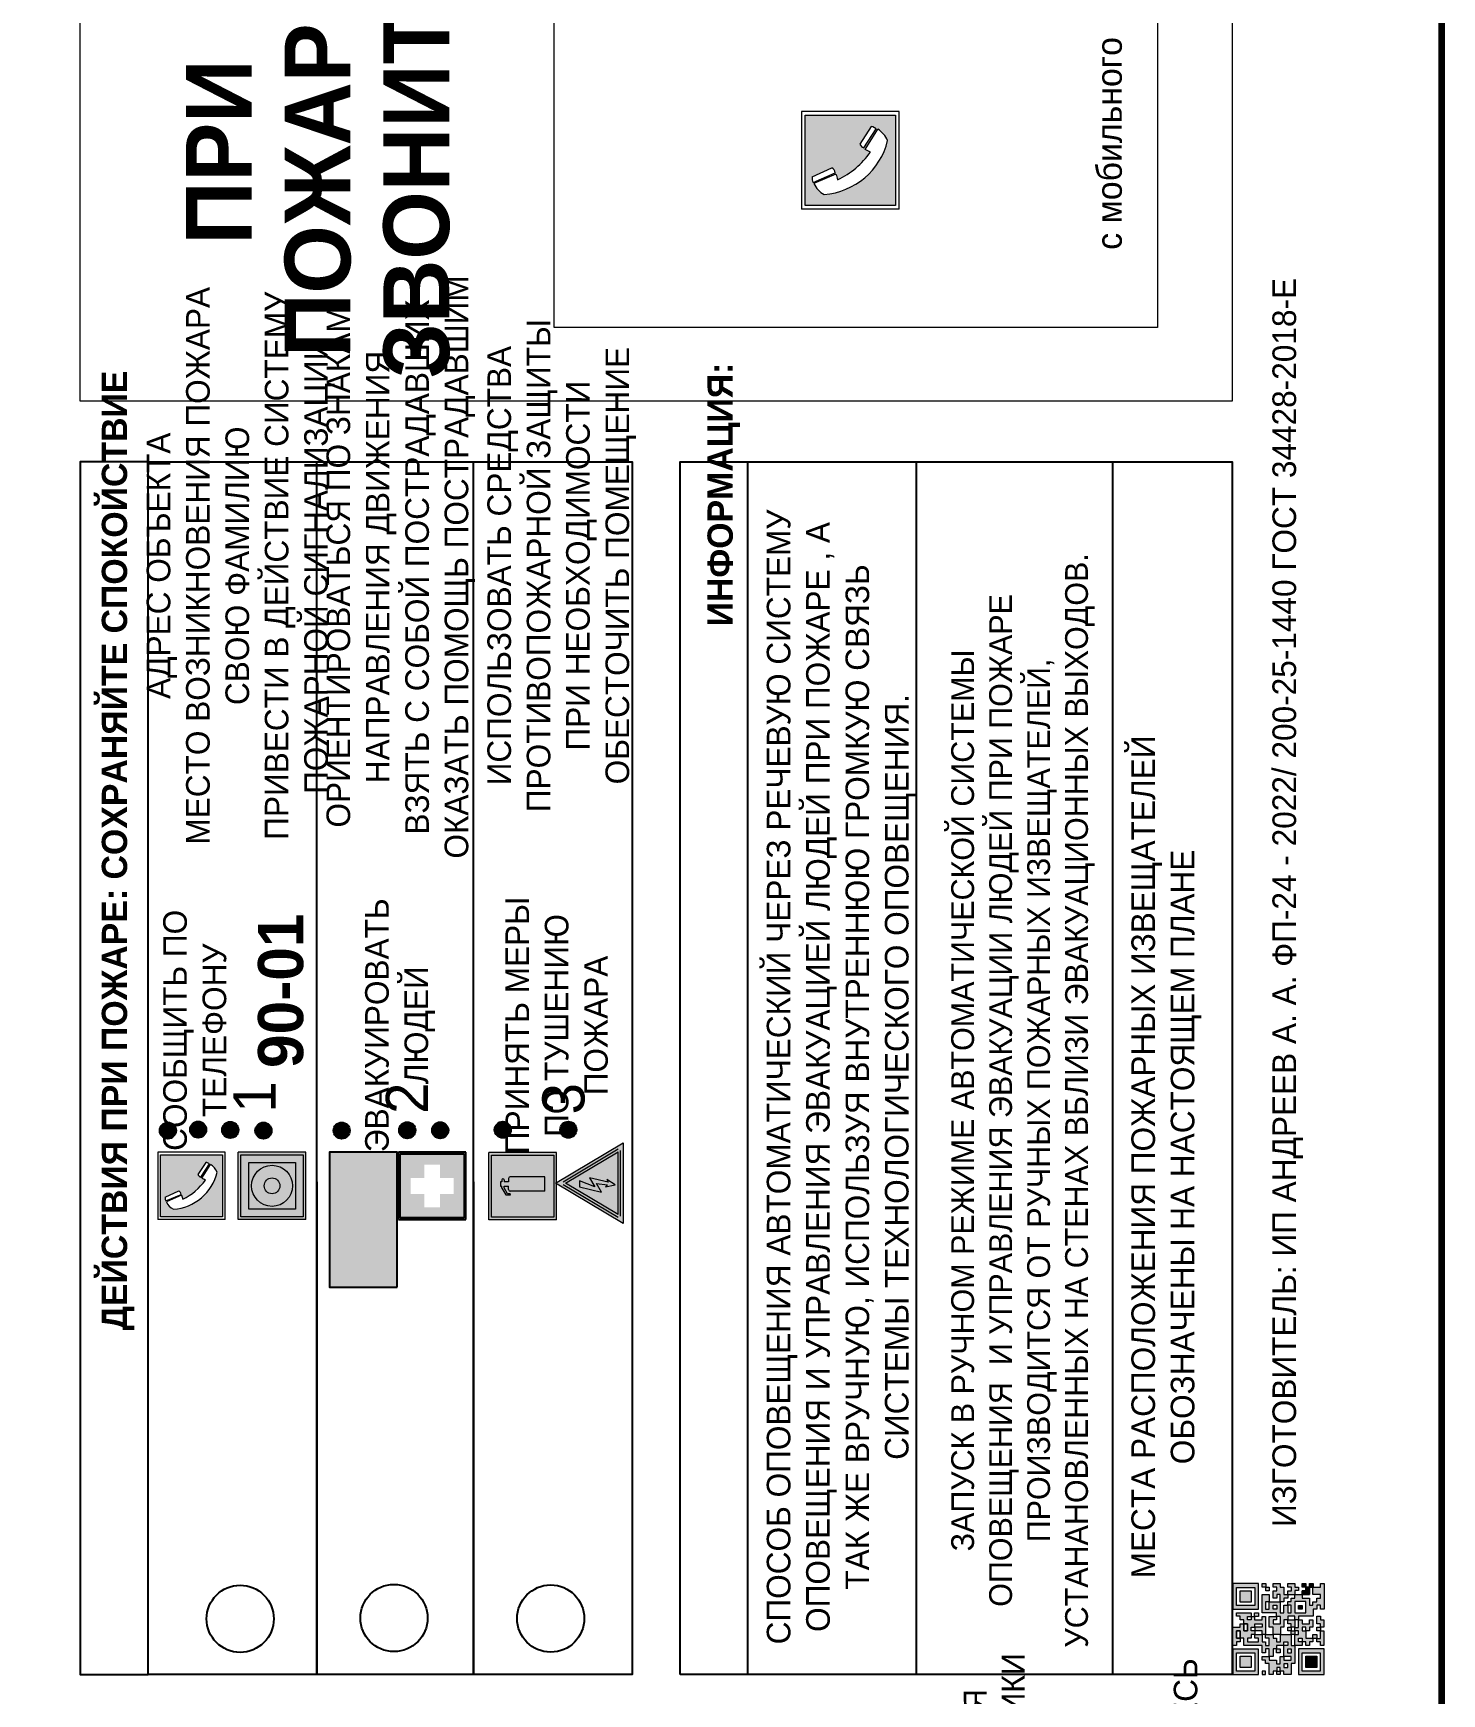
# Model space of a CAD drawing. Header units: millimetres. Extents: x 13114 to 67229, y 22859 to 38520.
# Drawn here: x 27995.5 to 28162.5, y 24688 to 24884.8 of the extents above; entities that cross this region are included whole.
import ezdxf

# ---------------------------------------------------------------- set-up
doc = ezdxf.new("R2010")
doc.units = ezdxf.units.MM
doc.styles.add('обычный', font='arial.ttf')

# ---------------------------------------------------------------- blocks, each defined once
blk = doc.blocks.new('A$C3E6D3DDE')
at = {"lineweight": 5}
h = blk.add_hatch(color=40, dxfattribs=at)
h.paths.add_polyline_path([(24.1, 1.45), (16.46, -11.35), (31.74, -11.35)])
h.paths.add_polyline_path([(24.09, -0.46), (30.03, -10.41), (18.14, -10.41)], flags=16)
h.paths.add_polyline_path([(24.54, -3.08), (23.41, -6.02), (25.13, -5.01), (24.33, -8.5), (24.82, -8.27), (23.79, -9.86), (23.4, -8.04), (23.8, -8.43), (24.04, -6.29), (22.39, -7.25), (23.44, -3.08)], flags=0)
h = blk.add_hatch(color=256, dxfattribs=at)
h.paths.add_polyline_path([(24.37, 0.03, 0.567511), (23.82, 0.03), (17.59, -10.4, 0.582454), (17.86, -10.88), (30.32, -10.88, 0.582149), (30.6, -10.4)])
h.paths.add_polyline_path([(24.09, -0.46), (18.14, -10.41), (30.03, -10.41)], flags=16)
h.paths.add_polyline_path([(24.54, -3.08), (23.41, -6.02), (25.13, -5.01), (24.33, -8.5), (24.82, -8.27), (23.79, -9.86), (23.4, -8.04), (23.8, -8.43), (24.04, -6.29), (22.39, -7.25), (23.44, -3.08)], flags=0)
h = blk.add_hatch(color=40, dxfattribs=at)
h.paths.add_polyline_path([(24.09, -0.46), (18.14, -10.41), (30.03, -10.41)])
h.paths.add_polyline_path([(24.82, -8.27), (23.79, -9.86), (23.4, -8.04), (23.8, -8.43), (24.04, -6.29), (22.39, -7.25), (23.44, -3.08), (24.54, -3.08), (23.41, -6.02), (25.13, -5.01), (24.33, -8.5)], flags=16)
at = {"color": 40, "lineweight": 5}
for p, q in [((16.46, -11.35), (24.1, 1.45)), ((24.1, 1.45), (31.74, -11.35))]:
    blk.add_line(p, q, dxfattribs=at)
at = {"lineweight": 5}
for p, q in [((17.59, -10.4), (23.82, 0.03)), ((24.37, 0.03), (30.6, -10.4)), ((18.14, -10.41), (24.09, -0.46)), ((23.44, -3.08), (22.39, -7.25)), ((23.41, -6.02), (24.54, -3.08)), ((24.54, -3.08), (23.44, -3.08)), ((24.09, -0.46), (30.03, -10.41)), ((22.39, -7.25), (24.04, -6.29)), ((25.13, -5.01), (23.41, -6.02)), ((24.04, -6.29), (23.8, -8.43)), ((24.33, -8.5), (25.13, -5.01)), ((23.8, -8.43), (23.4, -8.04)), ((23.4, -8.04), (23.79, -9.86)), ((23.79, -9.86), (24.82, -8.27)), ((24.82, -8.27), (24.33, -8.5)), ((17.86, -10.88), (30.32, -10.88)), ((18.14, -10.41), (30.03, -10.41))]:
    blk.add_line(p, q, dxfattribs=at)
at = {"color": 50, "lineweight": 5}
blk.add_line((31.74, -11.35), (16.46, -11.35), dxfattribs=at)
blk = doc.blocks.new('QR')
at = {"lineweight": 0}
h = blk.add_hatch(color=256, dxfattribs=at)
h.dxf.hatch_style = 1
h.paths.add_polyline_path([(9241.16, 2687.38), (9242.01, 2687.38), (9242.01, 2687.83), (9241.59, 2687.83), (9241.59, 2688.68), (9239.45, 2688.68), (9239.45, 2688.25), (9239.86, 2688.25), (9239.86, 2687.83), (9240.29, 2687.83), (9240.29, 2688.25), (9241.16, 2688.25), (9241.16, 2687.83), (9240.29, 2687.83), (9240.29, 2687.38), (9239.45, 2687.38), (9239.45, 2685.22), (9238.57, 2685.22), (9238.57, 2684.8), (9239.02, 2684.8), (9239.02, 2684.37), (9238.13, 2684.37), (9238.13, 2683.92), (9239.02, 2683.92), (9239.02, 2683.5), (9239.44, 2683.5), (9239.44, 2682.64), (9239.87, 2682.64), (9239.87, 2682.18), (9239.44, 2682.18), (9239.44, 2682.64), (9238.13, 2682.64), (9238.13, 2681.76), (9237.71, 2681.76), (9237.71, 2682.64), (9238.13, 2682.64), (9238.13, 2683.07), (9237.27, 2683.07), (9237.27, 2683.51), (9237.71, 2683.51), (9237.71, 2684.37), (9238.13, 2684.37), (9238.13, 2685.22), (9237.71, 2685.22), (9237.71, 2684.8), (9237.28, 2684.8), (9237.28, 2684.38), (9235.98, 2684.38), (9235.98, 2683.92), (9236.4, 2683.92), (9236.4, 2683.49), (9236.84, 2683.49), (9236.84, 2683.07), (9236.4, 2683.07), (9236.4, 2682.64), (9235.98, 2682.64), (9235.98, 2681.76), (9237.29, 2681.76), (9237.29, 2681.33), (9239.43, 2681.33), (9239.43, 2681.76), (9240.74, 2681.76), (9240.74, 2683.05), (9239.87, 2683.05), (9239.87, 2683.5), (9240.29, 2683.5), (9240.29, 2683.91), (9240.74, 2683.91), (9240.74, 2684.81), (9240.29, 2684.81), (9240.29, 2684.79), (9240.29, 2684.37), (9239.45, 2684.37), (9239.45, 2684.8), (9239.87, 2684.8), (9239.87, 2685.21), (9240.74, 2685.21), (9240.74, 2686.1), (9240.29, 2686.1), (9240.29, 2685.64), (9239.86, 2685.64), (9239.86, 2686.95), (9240.29, 2686.95), (9240.29, 2686.52), (9240.74, 2686.52), (9240.74, 2686.1), (9241.16, 2686.1), (9241.16, 2686.53), (9241.59, 2686.53), (9241.59, 2686.1), (9242.02, 2686.1), (9242.02, 2685.21), (9241.59, 2685.21), (9241.59, 2686.1), (9241.16, 2686.1), (9241.16, 2685.21), (9240.74, 2685.21), (9240.74, 2684.81), (9242.89, 2684.81), (9242.89, 2685.22), (9242.47, 2685.22), (9242.47, 2686.11), (9242.89, 2686.11), (9242.89, 2686.52), (9242.46, 2686.52), (9242.46, 2686.95), (9242.89, 2686.95), (9242.89, 2686.52), (9243.32, 2686.52), (9243.32, 2688.26), (9242.9, 2688.26), (9242.9, 2687.83), (9242.47, 2687.83), (9242.47, 2687.38), (9242.01, 2687.38), (9242.01, 2686.94), (9241.16, 2686.94)])
h.paths.add_polyline_path([(9239.02, 2682.18), (9239.02, 2681.76), (9238.54, 2681.76), (9238.54, 2682.18)], flags=16)
h.paths.add_polyline_path([(9237.27, 2682.65), (9237.27, 2682.19), (9236.83, 2682.19), (9236.83, 2682.65)], flags=16)
h = blk.add_hatch(color=256, dxfattribs=at)
h.dxf.hatch_style = 1
h.paths.add_polyline_path([(9238.15, 2687.83), (9236.83, 2687.83), (9236.83, 2686.52), (9238.15, 2686.52)], flags=0)
h.paths.add_polyline_path([(9239.01, 2685.65), (9239.01, 2688.68), (9235.98, 2688.68), (9235.98, 2685.65)])
h.paths.add_polyline_path([(9236.41, 2686.1), (9236.41, 2688.26), (9238.56, 2688.26), (9238.56, 2686.1)], flags=16)
h.paths.add_polyline_path([(9236.83, 2686.52), (9236.83, 2687.83), (9238.15, 2687.83), (9238.15, 2686.52)], flags=0)
h = blk.add_hatch(color=256, dxfattribs=at)
h.dxf.hatch_style = 1
h.paths.add_polyline_path([(9238.15, 2686.52), (9238.15, 2687.83), (9236.83, 2687.83), (9236.83, 2686.52)])
h.paths.add_polyline_path([(9245.91, 2686.52), (9245.91, 2687.83), (9244.59, 2687.83), (9244.59, 2686.52)], flags=0)
h.paths.add_polyline_path([(9246.77, 2685.65), (9246.77, 2688.68), (9243.74, 2688.68), (9243.74, 2685.65)])
h.paths.add_polyline_path([(9244.17, 2686.1), (9244.17, 2688.26), (9246.32, 2688.26), (9246.32, 2686.1)], flags=16)
h.paths.add_polyline_path([(9244.59, 2686.52), (9244.59, 2687.83), (9245.91, 2687.83), (9245.91, 2686.52)], flags=0)
h = blk.add_hatch(color=256, dxfattribs=at)
h.dxf.hatch_style = 1
h.paths.add_polyline_path([(9240.75, 2681.76), (9240.75, 2681.35), (9241.17, 2681.35), (9241.17, 2681.76)])
h.paths.add_polyline_path([(9241.6, 2682.18), (9241.17, 2682.18), (9241.17, 2681.76), (9241.6, 2681.76)])
h.paths.add_polyline_path([(9242.47, 2681.34), (9242.47, 2682.19), (9242.02, 2682.19), (9242.02, 2681.76), (9241.6, 2681.76), (9241.6, 2681.34)])
h.paths.add_polyline_path([(9239.87, 2678.3), (9239.44, 2678.3), (9239.44, 2677.89), (9241.17, 2677.89), (9241.17, 2678.3), (9240.28, 2678.3), (9240.28, 2678.73), (9239.87, 2678.73)])
h.paths.add_polyline_path([(9240.75, 2678.73), (9240.75, 2679.19), (9240.28, 2679.19), (9240.28, 2678.73)])
h.paths.add_polyline_path([(9241.6, 2678.73), (9241.17, 2678.73), (9241.17, 2678.3), (9241.6, 2678.3)])
h.paths.add_polyline_path([(9242.02, 2678.3), (9241.6, 2678.3), (9241.6, 2677.89), (9242.48, 2677.89), (9242.48, 2678.31), (9242.9, 2678.31), (9242.9, 2678.73), (9242.02, 2678.73)])
h.paths.add_polyline_path([(9246.36, 2684.37), (9246.36, 2684.79), (9245.93, 2684.79), (9245.93, 2684.37)])
h.paths.add_polyline_path([(9246.78, 2685.2), (9246.36, 2685.2), (9246.36, 2684.79), (9246.78, 2684.79)])
h.paths.add_polyline_path([(9245.91, 2687.83), (9244.59, 2687.83), (9244.59, 2686.52), (9245.91, 2686.52)])
h = blk.add_hatch(color=256, dxfattribs=at)
h.dxf.hatch_style = 1
h.paths.add_polyline_path([(9243.32, 2686.11), (9242.89, 2686.11), (9242.89, 2685.64), (9243.32, 2685.64)])
h.paths.add_polyline_path([(9239.02, 2683.07), (9239.02, 2683.5), (9238.56, 2683.5), (9238.56, 2683.07)])
h.paths.add_polyline_path([(9236.4, 2684.8), (9236.4, 2685.22), (9235.98, 2685.22), (9235.98, 2684.8)])
h.paths.add_polyline_path([(9236.4, 2683.07), (9236.4, 2683.49), (9235.98, 2683.49), (9235.98, 2683.07)])
h = blk.add_hatch(color=256, dxfattribs=at)
h.dxf.hatch_style = 1
h.paths.add_polyline_path([(9243.32, 2682.64), (9243.32, 2683.07), (9244.62, 2683.07), (9244.62, 2684.37), (9243.74, 2684.37), (9243.74, 2684.8), (9244.62, 2684.8), (9244.62, 2684.37), (9245.48, 2684.37), (9245.48, 2685.22), (9243.32, 2685.22), (9243.32, 2683.5), (9242.89, 2683.5), (9242.89, 2683.06), (9242.01, 2683.06), (9242.01, 2683.91), (9242.47, 2683.91), (9242.47, 2683.5), (9242.89, 2683.5), (9242.89, 2684.38), (9241.59, 2684.38), (9241.59, 2683.91), (9240.74, 2683.91), (9240.74, 2683.05), (9241.59, 2683.05), (9241.59, 2682.64), (9242.47, 2682.64), (9242.47, 2682.19), (9242.91, 2682.19), (9242.91, 2681.34), (9242.48, 2681.34), (9242.48, 2680.91), (9242.91, 2680.91), (9242.91, 2679.17), (9243.75, 2679.17), (9243.75, 2678.73), (9244.2, 2678.73), (9244.2, 2678.3), (9243.75, 2678.3), (9243.75, 2677.88), (9246.78, 2677.88), (9246.78, 2678.3), (9246.35, 2678.3), (9246.35, 2679.19), (9245.48, 2679.19), (9245.48, 2678.31), (9245.05, 2678.31), (9245.05, 2678.73), (9244.62, 2678.73), (9244.62, 2679.19), (9244.2, 2679.19), (9244.2, 2679.61), (9245.05, 2679.61), (9245.05, 2680.46), (9245.48, 2680.46), (9245.48, 2681.34), (9245.04, 2681.34), (9245.04, 2681.76), (9244.63, 2681.76), (9244.63, 2682.19), (9244.21, 2682.19), (9244.21, 2681.76), (9243.32, 2681.76), (9243.32, 2682.19), (9244.21, 2682.19), (9244.21, 2682.64)])
h.paths.add_polyline_path([(9243.75, 2683.49), (9243.75, 2683.92), (9244.21, 2683.92), (9244.21, 2683.49)], flags=16)
h.paths.add_polyline_path([(9243.32, 2681.34), (9244.63, 2681.34), (9244.63, 2680.04), (9243.32, 2680.04)], flags=16)
h.paths.add_polyline_path([(9243.76, 2680.89), (9244.18, 2680.89), (9244.18, 2680.48), (9243.76, 2680.48)], flags=0)
h = blk.add_hatch(color=256, dxfattribs=at)
h.dxf.hatch_style = 1
h.paths.add_polyline_path([(9246.36, 2683.07), (9246.78, 2683.07), (9246.78, 2683.92), (9246.36, 2683.92), (9246.36, 2683.49), (9245.92, 2683.49), (9245.92, 2683.92), (9245.06, 2683.92), (9245.06, 2683.49), (9245.48, 2683.49), (9245.48, 2683.07), (9244.62, 2683.07), (9244.62, 2682.65), (9245.05, 2682.65), (9245.05, 2682.18), (9245.48, 2682.18), (9245.48, 2682.65), (9246.36, 2682.65)])
h.paths.add_polyline_path([(9246.78, 2682.18), (9246.36, 2682.18), (9246.36, 2681.75), (9245.92, 2681.75), (9245.92, 2682.18), (9245.48, 2682.18), (9245.48, 2681.34), (9245.48, 2681.34), (9245.94, 2681.34), (9245.94, 2680.91), (9246.36, 2680.91), (9246.36, 2681.34), (9246.78, 2681.34)])
h = blk.add_hatch(color=256, dxfattribs=at)
h.dxf.hatch_style = 1
h.paths.add_polyline_path([(9242.02, 2680.46), (9242.48, 2680.46), (9242.48, 2680.91), (9241.58, 2680.91), (9241.58, 2681.35), (9241.17, 2681.35), (9241.17, 2680.91), (9240.75, 2680.91), (9240.75, 2681.33), (9239.43, 2681.33), (9239.43, 2680.46), (9239.86, 2680.46), (9239.86, 2680.92), (9240.3, 2680.92), (9240.3, 2680.46), (9239.86, 2680.46), (9239.86, 2680.04), (9239.44, 2680.04), (9239.44, 2679.62), (9239.86, 2679.62), (9239.86, 2679.19), (9240.29, 2679.19), (9240.29, 2680.03), (9241.18, 2680.03), (9241.18, 2680.47), (9241.6, 2680.47), (9241.6, 2680.03), (9241.18, 2680.03), (9241.18, 2679.61), (9241.6, 2679.61), (9241.6, 2679.19), (9242.47, 2679.19), (9242.47, 2679.6), (9242.02, 2679.6)])
h = blk.add_hatch(color=256, dxfattribs=at)
h.dxf.hatch_style = 1
h.paths.add_polyline_path([(9235.98, 2680.9), (9235.98, 2677.86), (9239.02, 2677.86), (9239.02, 2680.9)])
h.paths.add_polyline_path([(9238.57, 2680.48), (9238.57, 2678.32), (9236.41, 2678.32), (9236.41, 2680.48)], flags=16)
h.paths.add_polyline_path([(9238.15, 2680.05), (9238.15, 2678.74), (9236.83, 2678.74), (9236.83, 2680.05)], flags=0)
h = blk.add_hatch(color=256, dxfattribs=at)
h.dxf.hatch_style = 1
h.paths.add_polyline_path([(9238.15, 2680.05), (9236.83, 2680.05), (9236.83, 2678.74), (9238.15, 2678.74)])
h = blk.add_hatch(color=256, dxfattribs=at)
h.dxf.hatch_style = 1
h.paths.add_polyline_path([(9244.18, 2680.48), (9244.18, 2680.89), (9243.76, 2680.89), (9243.76, 2680.48)])
h = blk.add_hatch(color=256, dxfattribs=at)
h.dxf.hatch_style = 1
h.paths.add_polyline_path([(9245.93, 2680.04), (9245.93, 2680.46), (9245.48, 2680.46), (9245.48, 2679.62), (9246.35, 2679.62), (9246.35, 2680.04)])
h.paths.add_polyline_path([(9246.78, 2680.04), (9246.78, 2680.46), (9246.35, 2680.46), (9246.35, 2680.04)])
h.paths.add_polyline_path([(9246.78, 2679.18), (9246.78, 2679.62), (9246.35, 2679.62), (9246.35, 2679.18)])
for points in [[(9237.71, 2685.22), (9238.13, 2685.22), (9238.13, 2684.37), (9237.71, 2684.37), (9237.71, 2683.51), (9237.27, 2683.51), (9237.27, 2683.07), (9238.13, 2683.07), (9238.13, 2682.64), (9237.71, 2682.64), (9237.71, 2681.76), (9238.13, 2681.76), (9238.13, 2682.64), (9239.44, 2682.64), (9239.44, 2683.5), (9239.02, 2683.5), (9239.02, 2683.07), (9238.56, 2683.07), (9238.56, 2683.5), (9239.02, 2683.5), (9239.02, 2683.92), (9238.13, 2683.92), (9238.13, 2684.37), (9239.02, 2684.37), (9239.02, 2684.8), (9238.57, 2684.8), (9238.57, 2685.22), (9239.45, 2685.22), (9239.45, 2687.38), (9240.29, 2687.38), (9240.29, 2687.83), (9239.86, 2687.83), (9239.86, 2688.25), (9239.45, 2688.25), (9239.45, 2688.68), (9241.59, 2688.68), (9241.59, 2687.83), (9242.01, 2687.83), (9242.01, 2687.38), (9242.47, 2687.38), (9242.47, 2687.83), (9242.9, 2687.83), (9242.9, 2688.26), (9243.32, 2688.26), (9243.32, 2686.52), (9242.89, 2686.52), (9242.89, 2686.11), (9243.32, 2686.11), (9243.32, 2685.64), (9242.89, 2685.64), (9242.89, 2686.11), (9242.47, 2686.11), (9242.47, 2685.22), (9242.89, 2685.22), (9242.89, 2684.81), (9240.74, 2684.81), (9240.74, 2683.91), (9241.59, 2683.91), (9241.59, 2684.38), (9242.89, 2684.38), (9242.89, 2683.5), (9242.47, 2683.5), (9242.47, 2683.91), (9242.01, 2683.91), (9242.01, 2683.06), (9242.89, 2683.06), (9242.89, 2683.5), (9243.32, 2683.5), (9243.32, 2685.22), (9245.48, 2685.22), (9245.48, 2684.37), (9244.62, 2684.37), (9244.62, 2683.07), (9245.48, 2683.07), (9245.48, 2683.49), (9245.06, 2683.49), (9245.06, 2683.92), (9245.92, 2683.92), (9245.92, 2683.49), (9246.36, 2683.49), (9246.36, 2683.92), (9246.78, 2683.92), (9246.78, 2683.07), (9246.36, 2683.07), (9246.36, 2682.65), (9245.48, 2682.65), (9245.48, 2682.18), (9245.92, 2682.18), (9245.92, 2681.75), (9246.36, 2681.75), (9246.36, 2682.18), (9246.78, 2682.18), (9246.78, 2681.34), (9246.36, 2681.34), (9246.36, 2680.91), (9245.94, 2680.91), (9245.94, 2681.34), (9245.48, 2681.34), (9245.48, 2680.46), (9245.93, 2680.46), (9245.93, 2680.04), (9246.35, 2680.04), (9246.35, 2680.46), (9246.78, 2680.46), (9246.78, 2680.04), (9246.78, 2680.04), (9246.35, 2680.04), (9246.35, 2679.62), (9246.78, 2679.62), (9246.78, 2679.18), (9246.35, 2679.18), (9246.35, 2678.3), (9246.78, 2678.3), (9246.78, 2677.88), (9243.75, 2677.88), (9243.75, 2678.3), (9244.2, 2678.3), (9244.2, 2678.73), (9243.75, 2678.73), (9243.75, 2679.17), (9242.91, 2679.17), (9242.91, 2680.91), (9242.48, 2680.91), (9242.48, 2680.46), (9242.02, 2680.46), (9242.02, 2679.6), (9242.47, 2679.6), (9242.47, 2679.19), (9241.6, 2679.19), (9241.6, 2679.61), (9241.18, 2679.61), (9241.18, 2680.03), (9240.29, 2680.03), (9240.29, 2679.19), (9240.75, 2679.19), (9240.75, 2678.73), (9240.28, 2678.73), (9240.28, 2678.3), (9241.17, 2678.3), (9241.17, 2678.73), (9241.6, 2678.73), (9241.6, 2678.3), (9242.02, 2678.3), (9242.02, 2678.73), (9242.9, 2678.73), (9242.9, 2678.31), (9242.48, 2678.31), (9242.48, 2677.89), (9241.6, 2677.89), (9241.6, 2678.3), (9241.17, 2678.3), (9241.17, 2677.89), (9239.44, 2677.89), (9239.44, 2678.3), (9239.87, 2678.3), (9239.87, 2678.73), (9240.28, 2678.73), (9240.28, 2679.19), (9240.29, 2679.19), (9239.86, 2679.19), (9239.86, 2679.62), (9239.44, 2679.62), (9239.44, 2680.04), (9239.86, 2680.04), (9239.86, 2680.46), (9239.43, 2680.46), (9239.43, 2681.33), (9237.29, 2681.33), (9237.29, 2681.76), (9235.98, 2681.76), (9235.98, 2682.64), (9236.4, 2682.64), (9236.4, 2683.07), (9235.98, 2683.07), (9235.98, 2683.49), (9236.4, 2683.49), (9236.4, 2683.92), (9235.98, 2683.92), (9235.98, 2684.38), (9237.28, 2684.38), (9237.28, 2684.8), (9237.71, 2684.8), (9237.71, 2685.22), (9237.92, 2685.22)], [(9240.74, 2685.21), (9239.87, 2685.21), (9239.87, 2684.8), (9239.45, 2684.8), (9239.45, 2684.37), (9240.29, 2684.37), (9240.29, 2684.79), (9240.29, 2684.81), (9240.74, 2684.81), (9240.74, 2685.21), (9239.87, 2685.21)], [(9240.74, 2686.1), (9240.74, 2686.52), (9240.29, 2686.52), (9240.29, 2686.95), (9239.86, 2686.95), (9239.86, 2685.64), (9240.29, 2685.64), (9240.29, 2686.1), (9240.74, 2686.1), (9240.74, 2686.52)], [(9240.74, 2683.91), (9240.29, 2683.91), (9240.29, 2683.5), (9239.87, 2683.5), (9239.87, 2683.05), (9240.74, 2683.05), (9240.74, 2683.91)], [(9244.62, 2684.37), (9244.62, 2684.8), (9243.74, 2684.8), (9243.74, 2684.37), (9244.62, 2684.37)], [(9240.74, 2683.05), (9240.74, 2681.76), (9239.43, 2681.76), (9239.43, 2681.33), (9240.75, 2681.33), (9240.75, 2681.35), (9240.75, 2680.91), (9241.17, 2680.91), (9241.17, 2681.35), (9241.58, 2681.35), (9241.58, 2680.91), (9242.48, 2680.91), (9242.48, 2681.34), (9242.91, 2681.34), (9242.91, 2682.19), (9242.47, 2682.19), (9242.47, 2682.64), (9241.59, 2682.64), (9241.59, 2683.05), (9240.74, 2683.05)], [(9241.6, 2681.76), (9242.02, 2681.76), (9242.02, 2682.19), (9242.47, 2682.19), (9242.47, 2681.34), (9241.6, 2681.34), (9241.6, 2681.76)], [(9244.62, 2683.07), (9243.32, 2683.07), (9243.32, 2682.64), (9244.21, 2682.64), (9244.21, 2682.19), (9243.32, 2682.19), (9243.32, 2681.76), (9244.21, 2681.76), (9244.21, 2682.19), (9244.63, 2682.19), (9244.63, 2681.76), (9245.04, 2681.76), (9245.04, 2681.34), (9245.48, 2681.34)], [(9245.48, 2682.18), (9245.05, 2682.18), (9245.05, 2682.65), (9244.62, 2682.65), (9244.62, 2683.07)], [(9245.48, 2682.18), (9245.48, 2681.34)], [(9239.86, 2680.46), (9239.86, 2680.92), (9240.3, 2680.92), (9240.3, 2680.46), (9239.86, 2680.46)], [(9245.48, 2680.46), (9245.05, 2680.46), (9245.05, 2679.61), (9244.2, 2679.61), (9244.2, 2679.19), (9244.62, 2679.19), (9244.62, 2678.73), (9245.05, 2678.73), (9245.05, 2678.31), (9245.48, 2678.31), (9245.48, 2679.19), (9246.35, 2679.19), (9246.35, 2679.07)], [(9246.35, 2679.62), (9245.48, 2679.62), (9245.48, 2680.46)], [(9245.48, 2680.46), (9245.48, 2679.62), (9246.35, 2679.62), (9246.35, 2680.04), (9245.93, 2680.04), (9245.93, 2680.46), (9245.48, 2680.46), (9245.48, 2679.62)], [(9246.35, 2679.62), (9246.35, 2679.18)]]:
    blk.add_lwpolyline(points, dxfattribs=at)
for points in [[(9235.98, 2685.65), (9239.01, 2685.65), (9239.01, 2688.68), (9235.98, 2688.68)], [(9236.41, 2688.26), (9238.56, 2688.26), (9238.56, 2686.1), (9236.41, 2686.1)], [(9236.83, 2687.83), (9238.15, 2687.83), (9238.15, 2686.52), (9236.83, 2686.52)], [(9240.29, 2687.83), (9241.16, 2687.83), (9241.16, 2688.25), (9240.29, 2688.25)], [(9240.29, 2688.25), (9241.16, 2688.25), (9241.16, 2687.83), (9240.29, 2687.83)], [(9242.01, 2687.38), (9241.16, 2687.38), (9241.16, 2686.94), (9242.01, 2686.94)], [(9241.16, 2687.38), (9242.01, 2687.38), (9242.01, 2686.94), (9241.16, 2686.94)], [(9243.74, 2685.65), (9246.77, 2685.65), (9246.77, 2688.68), (9243.74, 2688.68)], [(9244.17, 2688.26), (9246.32, 2688.26), (9246.32, 2686.1), (9244.17, 2686.1)], [(9244.59, 2687.83), (9245.91, 2687.83), (9245.91, 2686.52), (9244.59, 2686.52)], [(9235.98, 2684.8), (9236.4, 2684.8), (9236.4, 2685.22), (9235.98, 2685.22)], [(9241.16, 2686.1), (9240.74, 2686.1), (9240.74, 2685.21), (9241.16, 2685.21)], [(9241.16, 2686.53), (9241.59, 2686.53), (9241.59, 2686.1), (9241.16, 2686.1)], [(9241.59, 2686.1), (9242.02, 2686.1), (9242.02, 2685.21), (9241.59, 2685.21)], [(9242.89, 2686.52), (9242.46, 2686.52), (9242.46, 2686.95), (9242.89, 2686.95)], [(9246.36, 2685.2), (9246.78, 2685.2), (9246.78, 2684.79), (9246.36, 2684.79)], [(9236.4, 2683.07), (9236.84, 2683.07), (9236.84, 2683.49), (9236.4, 2683.49)], [(9243.75, 2683.92), (9244.21, 2683.92), (9244.21, 2683.49), (9243.75, 2683.49)], [(9245.93, 2684.79), (9246.36, 2684.79), (9246.36, 2684.37), (9245.93, 2684.37)], [(9236.83, 2682.19), (9237.27, 2682.19), (9237.27, 2682.65), (9236.83, 2682.65)], [(9238.54, 2682.18), (9239.02, 2682.18), (9239.02, 2681.76), (9238.54, 2681.76)], [(9239.44, 2682.64), (9239.87, 2682.64), (9239.87, 2682.18), (9239.44, 2682.18)], [(9240.75, 2681.76), (9241.17, 2681.76), (9241.17, 2681.35), (9240.75, 2681.35)], [(9241.17, 2682.18), (9241.6, 2682.18), (9241.6, 2681.76), (9241.17, 2681.76)], [(9243.32, 2680.04), (9244.63, 2680.04), (9244.63, 2681.34), (9243.32, 2681.34)], [(9235.98, 2677.86), (9239.02, 2677.86), (9239.02, 2680.9), (9235.98, 2680.9)], [(9236.41, 2680.48), (9238.57, 2680.48), (9238.57, 2678.32), (9236.41, 2678.32)], [(9236.83, 2680.05), (9238.15, 2680.05), (9238.15, 2678.74), (9236.83, 2678.74)], [(9241.18, 2680.03), (9241.6, 2680.03), (9241.6, 2680.47), (9241.18, 2680.47)], [(9243.76, 2680.89), (9244.18, 2680.89), (9244.18, 2680.48), (9243.76, 2680.48)]]:
    blk.add_lwpolyline(points, close=True, dxfattribs=at)
blk = doc.blocks.new('A$C456E1F9C')
at = {"lineweight": 5}
h = blk.add_hatch(color=242, dxfattribs=at)
h.paths.add_polyline_path([(0.51, -1.47), (0.51, -13.26), (12.29, -13.26), (12.29, -1.47)])
h.paths.add_polyline_path([(5.42, -4.95, -0.254479), (4.78, -5.4), (3.52, -2.53, -0.209735), (4.23, -2.4)], flags=16)
h.paths.add_polyline_path([(8.53, -8.6), (10.87, -10.17), (10.54, -10.76), (8.03, -9.13, -0.192251)], flags=16)
h.paths.add_polyline_path([(4.61, -5.49, 0.005518), (3.87, -5.72, 0.128647), (7.49, -10.01, 0.00809), (7.83, -9.33), (10.47, -10.97, -0.16736), (8.99, -12.25, -0.327862), (1.95, -3.95, -0.166952), (3.36, -2.62)], flags=16)
at = {"color": 242, "lineweight": 5}
for p, q in [((0, -13.77), (0, -0.97)), ((12.8, -0.97), (0, -0.97)), ((12.8, -13.77), (12.8, -0.97)), ((4.61, -5.49), (3.36, -2.62)), ((3.52, -2.53), (4.78, -5.4)), ((4.23, -2.4), (5.42, -4.95)), ((10.81, -10.12), (8.53, -8.6)), ((7.83, -9.33), (10.47, -10.97)), ((8.03, -9.13), (10.54, -10.76)), ((10.54, -10.76), (10.8, -10.3)), ((10.8, -10.3), (10.81, -10.12)), ((0, -13.77), (12.8, -13.77))]:
    blk.add_line(p, q, dxfattribs=at)
blk.add_lwpolyline([(0.51, -1.47), (12.29, -1.47), (12.29, -13.26), (0.51, -13.26)], close=True, dxfattribs=at)
for centre, radius, start, end in [((4.59, -5.34), 2.99, 114.2845, 152.1974), ((11.12, -3.31), 9.19, 183.9915, 256.6009), ((4.02, -3.27), 0.891, 76.3284, 123.7092), ((14.98, -39.1), 35.17, 107.1487, 108.4135), ((13.86, -0.94), 11.08, 205.5536, 234.8762), ((4.68, -4.59), 0.824, 276.9621, 334.0723), ((8.94, -9.5), 0.989, 114.4092, 157.9388), ((-13.31, 0.8), 23.44, 332.5487, 334.4027), ((7.87, -9.46), 3, 291.9291, 329.9329)]:
    blk.add_arc(centre, radius, start, end, dxfattribs=at)
blk = doc.blocks.new('A$C54414219')
at = {"true_color": 0xffffff}
h = blk.add_hatch(color=7, dxfattribs=at)
h.paths.add_polyline_path([(2.39, -9.45), (2.39, -18.3), (11.23, -18.3), (11.23, -9.45)], flags=0)
h.paths.add_polyline_path([(10.71, -13.87, -1), (2.92, -13.87, -1)], flags=0)
h.paths.add_polyline_path([(8.3, -13.87, -1), (5.33, -13.87, -1)], flags=0)
h.paths.add_polyline_path([(0.41, -7.47), (0.41, -20.27), (13.21, -20.27), (13.21, -7.47)])
h.paths.add_polyline_path([(0.92, -19.77), (12.71, -19.77), (12.71, -7.98), (0.92, -7.98)], flags=16)
h.paths.add_polyline_path([(11.23, -9.45), (11.23, -18.3), (2.39, -18.3), (2.39, -9.45)], flags=0)
at = {"lineweight": 5}
h = blk.add_hatch(color=242, dxfattribs=at)
h.paths.add_polyline_path([(12.71, -7.98), (0.92, -7.98), (0.92, -19.77), (12.71, -19.77)])
h.paths.add_polyline_path([(11.23, -18.3), (2.39, -18.3), (2.39, -9.45), (11.23, -9.45)], flags=16)
h.paths.add_polyline_path([(10.71, -13.87, -1), (2.92, -13.87, -1)], flags=0)
h.paths.add_polyline_path([(8.3, -13.87, -1), (5.33, -13.87, -1)], flags=0)
at = {"true_color": 0xffffff}
h = blk.add_hatch(color=7, dxfattribs=at)
h.paths.add_polyline_path([(2.39, -9.45), (2.39, -18.3), (11.23, -18.3), (11.23, -9.45)])
h.paths.add_polyline_path([(10.71, -13.87, -1), (2.92, -13.87, -1)], flags=16)
h.paths.add_polyline_path([(8.3, -13.87, -1), (5.33, -13.87, -1)], flags=0)
at = {"lineweight": 5}
h = blk.add_hatch(color=242, dxfattribs=at)
h.paths.add_polyline_path([(2.92, -13.87, 1), (10.71, -13.87, 1)])
h.paths.add_polyline_path([(8.3, -13.87, -1), (5.33, -13.87, -1)], flags=16)
at = {"color": 242, "lineweight": 5}
for p, q in [((0.41, -20.27), (0.41, -7.47)), ((0.41, -7.47), (13.21, -7.47)), ((0.41, -7.47), (13.21, -7.47)), ((13.21, -20.27), (13.21, -7.47)), ((0.41, -20.27), (13.21, -20.27))]:
    blk.add_line(p, q, dxfattribs=at)
for points in [[(0.92, -7.98), (12.71, -7.98), (12.71, -19.77), (0.92, -19.77)], [(2.39, -9.45), (11.23, -9.45), (11.23, -18.3), (2.39, -18.3)]]:
    blk.add_lwpolyline(points, close=True, dxfattribs=at)
for radius in [3.89, 1.49]:
    blk.add_circle((6.81, -13.87), radius, dxfattribs=at)
blk = doc.blocks.new('A$C32E8229D')
at = {"true_color": 0xffffff}
blk.add_hatch(color=7, dxfattribs=at).paths.add_polyline_path([(0, 0), (0, -8), (16, -8), (16, 0)])
h = blk.add_hatch(color=126)
h.paths.add_polyline_path([(0.2, -0.2), (15.8, -0.2), (15.8, -7.8), (0.2, -7.8)])
h.paths.add_polyline_path([(13.49, -2.05), (12.08, -2.05), (11.37, -2.63, 0.162397), (11.29, -2.84), (11.29, -3.63), (10.35, -3.63), (10.35, -4.05), (11.68, -4.05), (11.68, -3.48), (12.26, -4.28), (11.29, -5.1), (11.29, -6.78), (11.85, -6.78), (11.85, -5.44), (12.8, -4.64), (12.8, -5.94), (14.46, -5.94), (14.46, -5.39), (13.45, -5.39), (13.45, -3.97), (12.46, -2.59), (13.15, -2.59), (13.69, -3.34), (14.18, -3)], flags=16)
h.paths.add_polyline_path([(10.74, -1.82, 1), (11.8, -1.82, 1)], flags=16)
h.paths.add_polyline_path([(9.39, -3.59), (5.99, -3.59), (6.56, -3.03), (5.91, -3.03), (5.1, -3.83), (5.91, -4.64), (6.56, -4.64), (5.99, -4.09), (9.39, -4.09)], flags=16)
h.paths.add_polyline_path([(4.29, -1.08), (1.72, -1.08), (1.72, -6.6), (4.29, -6.6)], flags=16)
at = {"color": 126}
blk.add_lwpolyline([(16, -8), (0, -8), (0, 0), (16, 0)], close=True, dxfattribs=at)
blk = doc.blocks.new('A$C18900ED3')
h = blk.add_hatch(color=126)
h.paths.add_polyline_path([(-0.18, -0.18), (-7.02, -0.18), (-7.02, -7.02), (-0.18, -7.02)])
h.paths.add_polyline_path([(-5.89, -4.46), (-5.89, -2.77), (-4.46, -2.77), (-4.46, -1.31), (-2.77, -1.31), (-2.77, -2.77), (-1.33, -2.77), (-1.33, -4.46), (-2.77, -4.46), (-2.77, -5.89), (-4.46, -5.89), (-4.46, -4.46)], flags=16)
at = {"color": 126}
for p, q in [((-7.2, 0), (-7.2, -7.2)), ((0, 0), (-7.2, 0)), ((0, -7.2), (0, 0)), ((-7.02, -7.02), (-7.02, -0.18)), ((-7.02, -0.18), (-0.18, -0.18)), ((-0.18, -0.18), (-0.18, -7.02)), ((-0.18, -7.02), (-7.02, -7.02)), ((-7.2, -7.2), (0, -7.2))]:
    blk.add_line(p, q, dxfattribs=at)
blk = doc.blocks.new('A$C3AD82952')
at = {"true_color": 0xf5f5ff}
h = blk.add_hatch(color=7, dxfattribs=at)
h.dxf.hatch_style = 1
h.paths.add_polyline_path([(8.21, 8.73, 0.414214), (7.89, 9.05), (7.22, 9.05), (7.22, 9.92), (7.59, 9.92, 1), (7.57, 10.36), (7.22, 10.36), (7.22, 10.6), (6.43, 10.6), (6.43, 10.36), (6.01, 10.36), (4.74, 9.59), (4.74, 8.69), (4.98, 8.73), (4.98, 9.26), (6.12, 9.91), (6.43, 9.91), (6.43, 9.05), (5.76, 9.05, 0.414214), (5.44, 8.73), (5.44, 2.2), (8.21, 2.2)], flags=0)
h.paths.add_polyline_path([(12.8, 12.8), (0, 12.8), (0, 0), (12.8, 0)])
h.paths.add_polyline_path([(0.51, 12.29), (12.29, 12.29), (12.29, 0.51), (0.51, 0.51)], flags=16)
h.paths.add_polyline_path([(4.74, 9.59), (6.01, 10.36), (6.43, 10.36), (6.43, 10.6), (7.22, 10.6), (7.22, 10.36), (7.59, 10.36, -0.94586), (7.59, 9.92), (7.22, 9.92), (7.22, 9.05), (7.89, 9.05, -0.414214), (8.21, 8.73), (8.21, 2.2), (5.44, 2.2), (5.44, 8.73, -0.414214), (5.76, 9.05), (6.43, 9.05), (6.43, 9.91), (6.12, 9.91), (4.98, 9.26), (4.98, 8.73), (4.74, 8.69)], flags=0)
h = blk.add_hatch(color=242)
h.dxf.hatch_style = 1
h.paths.add_polyline_path([(12.29, 12.29), (0.51, 12.29), (0.51, 0.51), (12.29, 0.51)])
h.paths.add_polyline_path([(4.74, 8.69), (4.74, 9.59), (6.01, 10.36), (6.43, 10.36), (6.43, 10.6), (7.22, 10.6), (7.22, 10.36), (7.59, 10.36, -0.94586), (7.59, 9.92), (7.22, 9.92), (7.22, 9.05), (7.89, 9.05, -0.414214), (8.21, 8.73), (8.21, 2.2), (5.44, 2.2), (5.44, 8.73, -0.414214), (5.76, 9.05), (6.43, 9.05), (6.43, 9.91), (6.12, 9.91), (4.98, 9.26), (4.98, 8.73)], flags=16)
h = blk.add_hatch(color=7, dxfattribs=at)
h.dxf.hatch_style = 1
h.paths.add_polyline_path([(8.21, 8.73, 0.414214), (7.89, 9.05), (7.22, 9.05), (7.22, 9.92), (7.59, 9.92, 1), (7.57, 10.36), (7.22, 10.36), (7.22, 10.6), (6.43, 10.6), (6.43, 10.36), (6.01, 10.36), (4.74, 9.59), (4.74, 8.69), (4.98, 8.73), (4.98, 9.26), (6.12, 9.91), (6.43, 9.91), (6.43, 9.05), (5.76, 9.05, 0.414214), (5.44, 8.73), (5.44, 2.2), (8.21, 2.2)])
at = {"color": 242, "lineweight": 5}
for p, q in [((0, 0), (0, 12.8)), ((0, 12.8), (12.8, 12.8)), ((12.8, 0), (12.8, 12.8)), ((6.01, 10.36), (4.74, 9.59)), ((4.74, 9.59), (4.74, 8.69)), ((4.98, 9.26), (6.12, 9.91)), ((6.01, 10.36), (6.43, 10.36)), ((6.12, 9.91), (6.43, 9.91)), ((7.22, 10.6), (6.43, 10.6)), ((6.43, 10.6), (6.43, 10.36)), ((6.43, 9.91), (6.43, 9.05)), ((7.22, 10.36), (7.22, 10.6)), ((7.59, 10.36), (7.22, 10.36)), ((7.22, 9.05), (7.22, 9.92)), ((7.59, 9.92), (7.22, 9.92)), ((4.74, 8.69), (4.98, 8.73)), ((4.98, 8.73), (4.98, 9.26)), ((5.44, 2.2), (5.44, 8.73)), ((5.76, 9.05), (6.43, 9.05)), ((7.89, 9.05), (7.22, 9.05)), ((8.21, 2.2), (8.21, 8.73)), ((0, 0), (12.8, 0)), ((5.44, 2.2), (8.21, 2.2))]:
    blk.add_line(p, q, dxfattribs=at)
blk.add_lwpolyline([(0.51, 12.29), (12.29, 12.29), (12.29, 0.51), (0.51, 0.51)], close=True, dxfattribs=at)
for centre, radius, start, end in [((7.58, 10.14), 0.223, 273.1875, 86.8125), ((5.76, 8.73), 0.32, 90, 180), ((7.89, 8.73), 0.32, 0, 90)]:
    blk.add_arc(centre, radius, start, end, dxfattribs=at)

msp = doc.modelspace()

# ---------------------------------------------------------------- hatches: boundary and pattern name
at = {"lineweight": 0}
h = msp.add_hatch(color=256, dxfattribs=at)
h.dxf.hatch_style = 1
h.paths.add_polyline_path([(28011.49, 24753.78, 1), (28011.49, 24755.71, 1)])
h = msp.add_hatch(color=256, dxfattribs=at)
h.dxf.hatch_style = 1
h.paths.add_polyline_path([(28015.08, 24753.88, 1), (28015.08, 24755.81, 1)])
h = msp.add_hatch(color=256, dxfattribs=at)
h.dxf.hatch_style = 1
h.paths.add_polyline_path([(28018.89, 24753.84, 1), (28018.89, 24755.78, 1)])
h = msp.add_hatch(color=256, dxfattribs=at)
h.dxf.hatch_style = 1
h.paths.add_polyline_path([(28022.82, 24753.76, 1), (28022.82, 24755.69, 1)])
h = msp.add_hatch(color=256, dxfattribs=at)
h.dxf.hatch_style = 1
h.paths.add_polyline_path([(28032.09, 24753.77, 1), (28032.09, 24755.71, 1)])
h = msp.add_hatch(color=256, dxfattribs=at)
h.dxf.hatch_style = 1
h.paths.add_polyline_path([(28039.87, 24753.81, 1), (28039.87, 24755.75, 1)])
h = msp.add_hatch(color=256, dxfattribs=at)
h.dxf.hatch_style = 1
h.paths.add_polyline_path([(28043.77, 24753.81, 1), (28043.77, 24755.74, 1)])
h = msp.add_hatch(color=256, dxfattribs=at)
h.dxf.hatch_style = 1
h.paths.add_polyline_path([(28051.19, 24753.87, 1), (28051.19, 24755.8, 1)])
h = msp.add_hatch(color=256, dxfattribs=at)
h.dxf.hatch_style = 1
h.paths.add_polyline_path([(28058.96, 24753.87, 1), (28058.96, 24755.8, 1)])

# ---------------------------------------------------------------- linework, layer by layer
at = {"color": 6, "lineweight": 100}
msp.add_lwpolyline([(27562.5, 24671.11), (28162.5, 24671.11), (28162.5, 25066.11), (27562.5, 25066.11)], close=True, dxfattribs=at)
at = {"lineweight": 0}
for points in [[(28001.09, 24841.19), (28001.09, 24901.14), (28137.65, 24901.14), (28137.65, 24841.19)], [(28057.3, 24849.94), (28057.3, 24892.04), (28128.79, 24892.04), (28128.79, 24849.94)]]:
    msp.add_lwpolyline(points, close=True, dxfattribs=at)
for points in [[(28009.14, 24690.24), (28009.14, 24834), (28001.09, 24834), (28001.09, 24690.24)], [(28009.14, 24690.24), (28009.14, 24834), (28066.54, 24834), (28066.54, 24690.24)]]:
    msp.add_lwpolyline(points, close=True)
for points in [[(28029.13, 24748.65), (28029.13, 24690.24), (28029.13, 24834)], [(28047.71, 24748.65), (28047.71, 24690.24), (28047.71, 24834)]]:
    msp.add_lwpolyline(points)
at = {"color": 0}
msp.add_lwpolyline([(28072.2, 24690.24), (28072.2, 24834), (28137.65, 24834), (28137.65, 24690.24)], close=True, dxfattribs=at)
for points in [[(28080.25, 24690.24), (28080.25, 24834)], [(28100.25, 24690.24), (28100.25, 24834)], [(28123.5, 24690.24), (28123.5, 24834)]]:
    msp.add_lwpolyline(points, dxfattribs=at)
for centre, radius in [((28011.49, 24754.74), 0.966), ((28015.08, 24754.85), 0.966), ((28018.89, 24754.81), 0.966), ((28022.82, 24754.73), 0.966), ((28032.09, 24754.74), 0.966), ((28039.87, 24754.78), 0.966), ((28043.77, 24754.77), 0.966), ((28051.19, 24754.83), 0.966), ((28058.96, 24754.84), 0.966), ((28020.06, 24696.86), 3.98), ((28038.29, 24696.95), 3.98), ((28056.87, 24696.89), 3.98)]:
    msp.add_circle(centre, radius)

# ---------------------------------------------------------------- block references
at = {"rotation": 90}
for name, p, xscale, yscale, zscale in [('A$C456E1F9C', (28085.7, 24863.95), 0.9066736865861458, 0.9066736865861458, 0.9066736865861458), ('A$C3E6D3DDE', (28058.35, 24733.43), 0.625, 0.625, 0.625), ('A$C456E1F9C', (28009.68, 24744.19), 0.625, 0.625, 0.625), ('A$C54414219', (28015.17, 24743.93), 0.625, 0.625, 0.625), ('A$C18900ED3', (28038.81, 24752.19), 1.111111111007631, 1.111111111007631, 1.111111111007631), ('A$C3AD82952', (28057.54, 24744.14), 0.625, 0.625, 0.625)]:
    msp.add_blockref(name, p, dxfattribs=dict(at, xscale=xscale, yscale=yscale, zscale=zscale))
at = {"xscale": -1, "rotation": 90}
msp.add_blockref('A$C32E8229D', (28030.66, 24752.19), dxfattribs=at)
at = {"color": 22, "lineweight": 100, "true_color": 0xbb1e10, "rotation": 90}
msp.add_blockref('QR', (30826.42, 15454.26), dxfattribs=at)
msp.add_blockref('QR', (30826.42, 15454.26), dxfattribs=at)

# ---------------------------------------------------------------- texts
at = {"lineweight": 0, "insert": (28013.63, 24851.43), "char_height": 7.8, "width": 39.4886, "attachment_point": 1, "rotation": 90, "line_spacing_factor": 0.9, "style": 'обычный'}
msp.add_mtext('\\pi8.3308;{\\fProxima Nova Rg|b1|i0|c204|p2;ПРИ \\P\\pi-4.9713;ПОЖАРЕ \\P\\pi-7.5148;ЗВОНИТЬ}', dxfattribs=at)
at = {"lineweight": 0, "attachment_point": 5, "rotation": 90, "style": 'обычный'}
for s, insert, char_height, width in [('{\\fProxima Nova Rg|b0|i0|c204|p2;\\W1;с мобильного}', (28123.09, 24871.76), 3, 106.5423), ('\\pi-8.4,l8.4,t8.4;{\\fProxima Nova Rg|b0|i0|c204|p2;ОРИЕНТИРОВАТЬСЯ ПО ЗНАКАМ \\PНАПРАВЛЕНИЯ ДВИЖЕНИЯ\\PВЗЯТЬ С СОБОЙ ПОСТРАДАВШИХ\\PОКАЗАТЬ ПОМОЩЬ ПОСТРАДАВШИМ}', (28039.1, 24821.55), 2.8, 126.6484), ('\\pi-8.4,l8.4,t8.4;{\\fProxima Nova Rg|b0|i0|c204|p2;ИЗГОТОВИТЕЛЬ: ИП АНДРЕЕВ А. А.\\fProxima Nova Rg|b0|i0|c0|p2; \\fProxima Nova Rg|b0|i0|c204|p2;ФП-24 - 2022/ 200-25-1440 ГОСТ 34428-2018-Е\\H1.2266x; }', (28144.23, 24781.78), 2.8, 191.3484), ('\\pi-8.4,l8.4,t8.4;{\\fProxima Nova Rg|b0|i0|c204|p2;АДРЕС ОБЪЕКТА\\PМЕСТО ВОЗНИКНОВЕНИЯ ПОЖАРА \\PСВОЮ ФАМИЛИЮ\\PПРИВЕСТИ В ДЕЙСТВИЕ СИСТЕМУ \\PПОЖАРНОЙ СИГНАЛИЗАЦИИ}', (28020.12, 24821.69), 2.8, 126.6484), ('\\pi-8.4,l8.4,t8.4;{\\fProxima Nova Rg|b0|i0|c204|p2;ИСПОЛЬЗОВАТЬ СРЕДСТВА \\PПРОТИВОПОЖАРНОЙ ЗАЩИТЫ \\PПРИ НЕОБХОДИМОСТИ \\PОБЕСТОЧИТЬ ПОМЕЩЕНИЕ}', (28058.17, 24821.71), 2.8, 126.6484), ('{\\fProxima Nova Rg|b1|i0|c204|p2;ИНФОРМАЦИЯ:\\H1.1997x; }', (28077.39, 24830.14), 3, 175.1736), ('{\\fProxima Nova Rg|b1|i0|c204|p2;ДЕЙСТВИЯ ПРИ ПОЖАРЕ: СОХРАНЯЙТЕ СПОКОЙСТВИЕ\\H1.6644x; }', (28005.59, 24787.95), 3, 175.1736), ('{\\fProxima Nova Rg|b0|i0|c204|p2;СПОСОБ ОПОВЕЩЕНИЯ АВТОМАТИЧЕСКИЙ ЧЕРЕЗ РЕЧЕВУЮ СИСТЕМУ ОПОВЕЩЕНИЯ И УПРАВЛЕНИЯ ЭВАКУАЦИЕЙ ЛЮДЕЙ ПРИ ПОЖАРЕ , А ТАК ЖЕ ВРУЧНУЮ, ИСПОЛЬЗУЯ ВНУТРЕННЮЮ ГРОМКУЮ СВЯЗЬ СИСТЕМЫ ТЕХНОЛОГИЧЕСКОГО ОПОВЕЩЕНИЯ.}', (28091.29, 24761.09), 2.8, 137.0334), ('{\\fProxima Nova Rg|b0|i0|c204|p2;\\P\\pt8.1;ЗАПУСК В РУЧНОМ РЕЖИМЕ АВТОМАТИЧЕСКОЙ СИСТЕМЫ ОПОВЕЩЕНИЯ  И УПРАВЛЕНИЯ ЭВАКУАЦИИ ЛЮДЕЙ ПРИ ПОЖАРЕ ПРОИЗВОДИТСЯ ОТ РУЧНЫХ ПОЖАРНЫХ ИЗВЕЩАТЕЛЕЙ, УСТАНАНОВЛЕННЫХ НА СТЕНАХ ВБЛИЗИ ЭВАКУАЦИОННЫХ ВЫХОДОВ. }', (28110.59, 24758.31), 2.7, 131.4512), ('\\pt8.4;{\\fProxima Nova Rg|b0|i0|c204|p2;\\PМЕСТА РАСПОЛОЖЕНИЯ ПОЖАРНЫХ ИЗВЕЩАТЕЛЕЙ ОБОЗНАЧЕНЫ НА НАСТОЯЩЕМ ПЛАНЕ}', (28127.51, 24751.61), 2.8, 118.5618), ('{\\fProxima Nova Rg|b0|i0|c204|p2;СООБЩИТЬ ПО \\PТЕЛЕФОНУ}', (28014.69, 24766.62), 2.8, 126.6484), ('{\\fProxima Nova Rg|b0|i0|c204|p2;ЭВАКУИРОВАТЬ \\PЛЮДЕЙ}', (28039.01, 24767.22), 2.8, 126.6484), ('{\\fProxima Nova Rg|b0|i0|c204|p2;ПРИНЯТЬ МЕРЫ \\PПО ТУШЕНИЮ \\PПОЖАРА}', (28057.59, 24767.19), 2.8, 126.6484), ('{\\fProxima Nova Rg|b1|i0|c204|p2;\\H1.0714x;90-01\\fProxima Nova Rg|b0|i0|c204|p2;\\H0.93331x; \\H1.3449x; }', (28024.89, 24771.31), 5, 126.6484), ('{\\fProxima Nova Rg|b0|i0|c204|p2;1\\H1.1667x; }', (28021.75, 24758.72), 5, 126.6484), ('{\\fProxima Nova Rg|b0|i0|c204|p2;2\\H1.1967x; }', (28039.83, 24758.57), 5, 126.6484), ('{\\fProxima Nova Rg|b0|i0|c204|p2;3\\H1.1967x; }', (28058.41, 24758.51), 5, 126.6484), ('\\pi-8.1,l8.1,t8.1;{\\fProxima Nova Rg|b0|i0|c204|p2;КНОПКА ВКЛЮЧЕНИЯ\\PПОЖАРНОЙ АВТОМАТИКИ}', (28109.46, 24669.13), 2.7, 126.6484), ('\\pi-8.4,l8.4,t8.4;{\\fProxima Nova Rg|b0|i0|c204|p2;ВЫ НАХОДИТЕСЬ ЗДЕСЬ\\H1.1997x; }', (28132.53, 24669.11), 2.8, 126.6484)]:
    msp.add_mtext(s, dxfattribs=dict(at, insert=insert, char_height=char_height, width=width))

doc.saveas('drawing.dxf')
